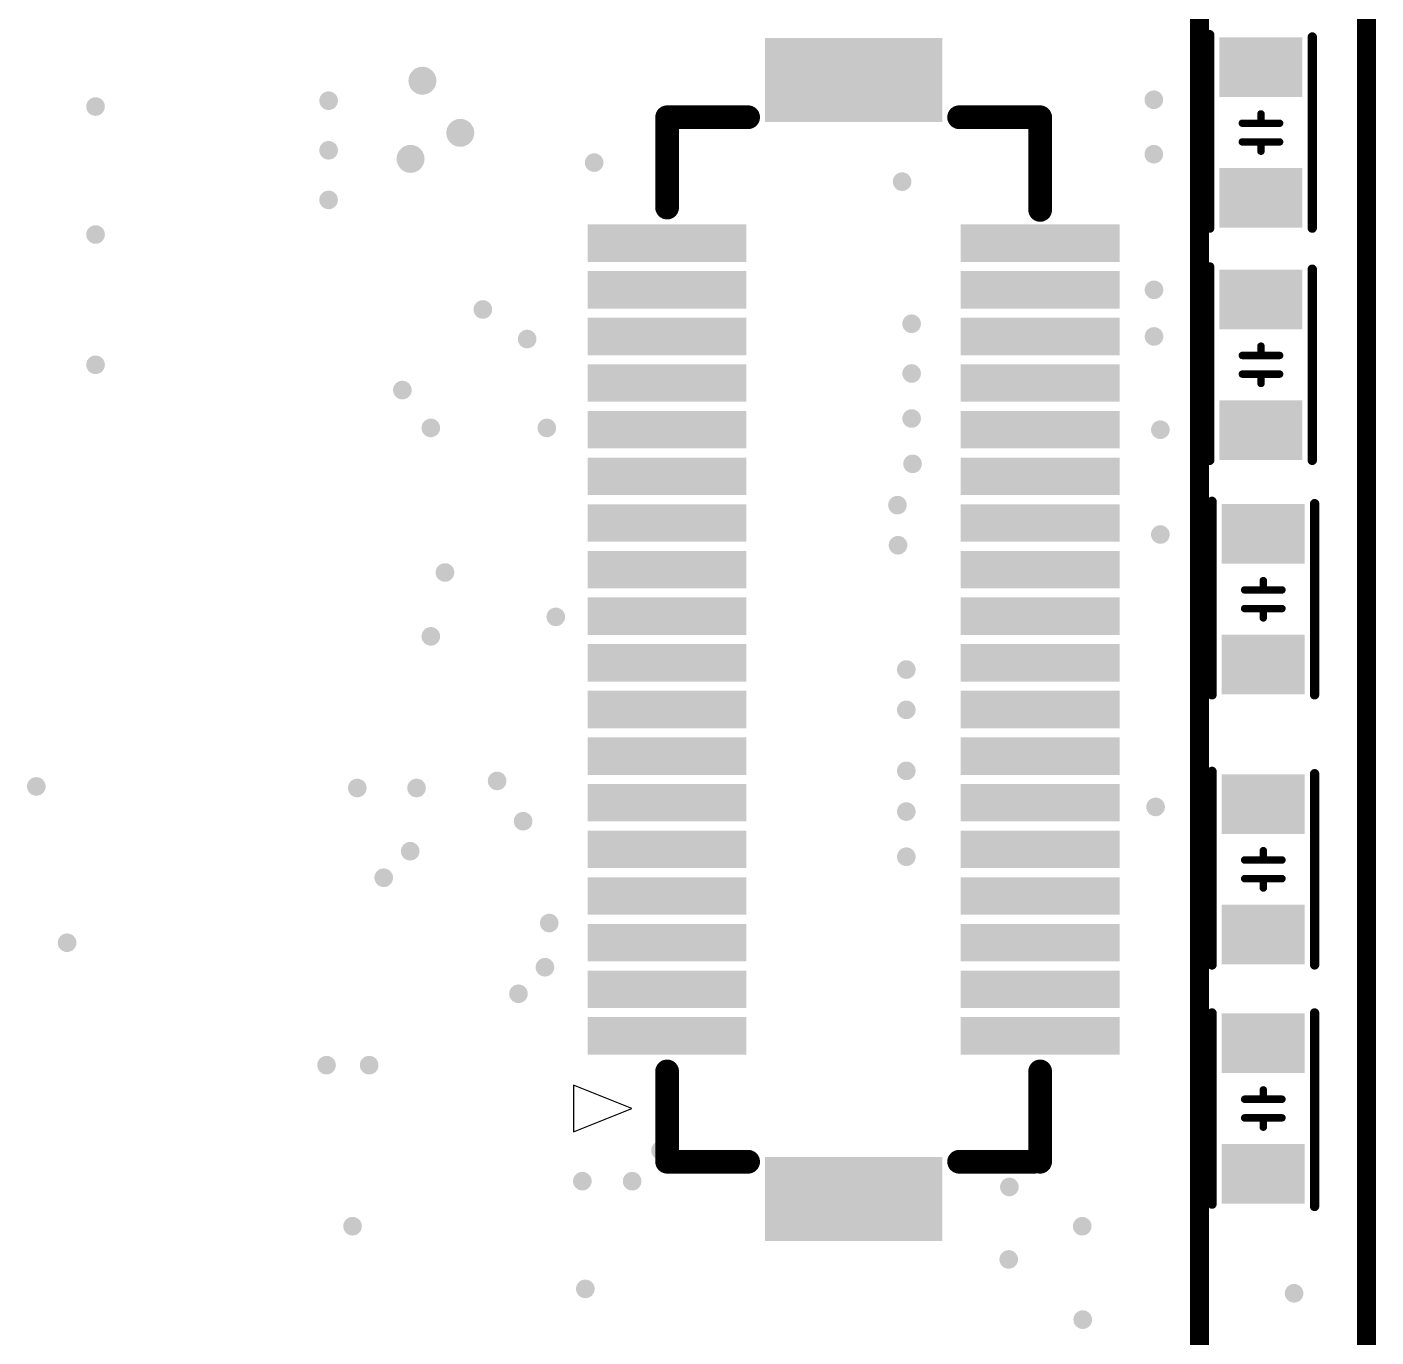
# Model space of a CAD drawing. Header units: inches. Extents: x -6.1 to 65.1, y -0.8 to 59.2.
# Drawn here: x 50.64 to 65.1, y 20.02 to 34.07 of the extents above; entities that cross this region are included whole.
import ezdxf

# ---------------------------------------------------------------- set-up
doc = ezdxf.new("R2010")
doc.units = ezdxf.units.IN
for name, color, linetype in [('Mechanical 1', 6, 'Continuous'), ('Top Overlay', 2, 'Continuous'), ('Top Paste', 8, 'Continuous'), ('Via Holes', 16, 'Continuous')]:
    doc.layers.add(name, color=color, linetype=linetype)

# ---------------------------------------------------------------- blocks, each defined once
blk = doc.blocks.new('C0603_67')
at = {"layer": 'Top Paste'}
for points in [[(-1.02, -0.445), (-1.02, 0.445), (-0.38, 0.445), (-0.38, -0.445)], [(0.38, -0.445), (0.38, 0.445), (1.02, 0.445), (1.02, -0.445)]]:
    blk.add_hatch(color=8, dxfattribs=at).paths.add_polyline_path(points)
at = {"layer": 'Top Overlay'}
for points, const_width in [([(1.025, 0.55), (-1.025, 0.55)], 0.1), ([(-0.1, -0.2), (-0.1, 0.2)], 0.08), ([(0.1, -0.2), (0.1, 0.2)], 0.08), ([(-0.1, 0), (-0.2, 0)], 0.08), ([(0.2, 0), (0.1, 0)], 0.08), ([(1.025, -0.55), (-1.05, -0.55)], 0.1)]:
    blk.add_lwpolyline(points, dxfattribs=dict(at, const_width=const_width))
for points, const_width in [([(-1.05, 0.55, 1), (-1, 0.55, 1)], 0.05), ([(1, 0.55, 1), (1.05, 0.55, 1)], 0.05), ([(-0.12, 0.2, 1), (-0.08, 0.2, 1)], 0.04), ([(0.08, 0.2, 1), (0.12, 0.2, 1)], 0.04), ([(-0.22, 0, 1), (-0.18, 0, 1)], 0.04), ([(-0.12, 0, 1), (-0.08, 0, 1)], 0.04), ([(0.08, 0, 1), (0.12, 0, 1)], 0.04), ([(0.18, 0, 1), (0.22, 0, 1)], 0.04), ([(-0.12, -0.2, 1), (-0.08, -0.2, 1)], 0.04), ([(0.08, -0.2, 1), (0.12, -0.2, 1)], 0.04), ([(-1.075, -0.55, 1), (-1.025, -0.55, 1)], 0.05), ([(1, -0.55, 1), (1.05, -0.55, 1)], 0.05)]:
    blk.add_lwpolyline(points, format="xyb", close=True, dxfattribs=dict(at, const_width=const_width))
blk = doc.blocks.new('CONN_SMD_36P_P0_50_HRS_DF12NB_3_0_36DP_0_5V_77')
at = {"layer": 'Top Paste'}
for points in [[(-4.451, 2.851), (-4.049, 2.851), (-4.049, 1.149), (-4.451, 1.149)], [(-3.951, 2.851), (-3.549, 2.851), (-3.549, 1.149), (-3.951, 1.149)], [(-3.451, 2.851), (-3.049, 2.851), (-3.049, 1.149), (-3.451, 1.149)], [(-2.951, 2.851), (-2.549, 2.851), (-2.549, 1.149), (-2.951, 1.149)], [(-2.451, 2.851), (-2.049, 2.851), (-2.049, 1.149), (-2.451, 1.149)], [(-1.951, 2.851), (-1.549, 2.851), (-1.549, 1.149), (-1.951, 1.149)], [(-1.451, 2.851), (-1.049, 2.851), (-1.049, 1.149), (-1.451, 1.149)], [(-0.951, 2.851), (-0.549, 2.851), (-0.549, 1.149), (-0.951, 1.149)], [(-0.451, 2.851), (-0.049, 2.851), (-0.049, 1.149), (-0.451, 1.149)], [(0.049, 2.851), (0.451, 2.851), (0.451, 1.149), (0.049, 1.149)], [(0.549, 2.851), (0.951, 2.851), (0.951, 1.149), (0.549, 1.149)], [(1.049, 2.851), (1.451, 2.851), (1.451, 1.149), (1.049, 1.149)], [(1.549, 2.851), (1.951, 2.851), (1.951, 1.149), (1.549, 1.149)], [(2.049, 2.851), (2.451, 2.851), (2.451, 1.149), (2.049, 1.149)], [(2.549, 2.851), (2.951, 2.851), (2.951, 1.149), (2.549, 1.149)], [(3.049, 2.851), (3.451, 2.851), (3.451, 1.149), (3.049, 1.149)], [(3.549, 2.851), (3.951, 2.851), (3.951, 1.149), (3.549, 1.149)], [(4.049, 2.851), (4.451, 2.851), (4.451, 1.149), (4.049, 1.149)], [(-6.451, 0.951), (-5.549, 0.951), (-5.549, -0.951), (-6.451, -0.951)], [(5.549, 0.951), (6.451, 0.951), (6.451, -0.951), (5.549, -0.951)], [(-4.451, -1.149), (-4.049, -1.149), (-4.049, -2.851), (-4.451, -2.851)], [(-3.951, -1.149), (-3.549, -1.149), (-3.549, -2.851), (-3.951, -2.851)], [(-3.451, -1.149), (-3.049, -1.149), (-3.049, -2.851), (-3.451, -2.851)], [(-2.951, -1.149), (-2.549, -1.149), (-2.549, -2.851), (-2.951, -2.851)], [(-2.451, -1.149), (-2.049, -1.149), (-2.049, -2.851), (-2.451, -2.851)], [(-1.951, -1.149), (-1.549, -1.149), (-1.549, -2.851), (-1.951, -2.851)], [(-1.451, -1.149), (-1.049, -1.149), (-1.049, -2.851), (-1.451, -2.851)], [(-0.951, -1.149), (-0.549, -1.149), (-0.549, -2.851), (-0.951, -2.851)], [(-0.451, -1.149), (-0.049, -1.149), (-0.049, -2.851), (-0.451, -2.851)], [(0.049, -1.149), (0.451, -1.149), (0.451, -2.851), (0.049, -2.851)], [(0.549, -1.149), (0.951, -1.149), (0.951, -2.851), (0.549, -2.851)], [(1.049, -1.149), (1.451, -1.149), (1.451, -2.851), (1.049, -2.851)], [(1.549, -1.149), (1.951, -1.149), (1.951, -2.851), (1.549, -2.851)], [(2.049, -1.149), (2.451, -1.149), (2.451, -2.851), (2.049, -2.851)], [(2.549, -1.149), (2.951, -1.149), (2.951, -2.851), (2.549, -2.851)], [(3.049, -1.149), (3.451, -1.149), (3.451, -2.851), (3.049, -2.851)], [(3.549, -1.149), (3.951, -1.149), (3.951, -2.851), (3.549, -2.851)], [(4.049, -1.149), (4.451, -1.149), (4.451, -2.851), (4.049, -2.851)]]:
    blk.add_hatch(color=8, dxfattribs=at).paths.add_polyline_path(points)
at = {"layer": 'Top Overlay'}
for p, q in [((5.027, -2.38), (4.777, -3.005)), ((5.277, -3.005), (5.027, -2.38)), ((4.777, -3.005), (4.777, -3.005)), ((4.777, -3.005), (5.277, -3.005))]:
    blk.add_line(p, q, dxfattribs=at)
at = {"layer": 'Top Overlay', "const_width": 0.254}
for points in [[(-4.606, 2), (-5.6, 2)], [(-5.6, 1.131), (-5.6, 2)], [(5.6, 2), (4.631, 2)], [(5.6, 1.131), (5.6, 1.937)], [(-5.6, -2), (-5.6, -1.131)], [(5.6, -2), (5.6, -1.131)], [(-4.631, -2), (-5.6, -2)], [(5.6, -2), (4.631, -2)]]:
    blk.add_lwpolyline(points, dxfattribs=at)
at = {"layer": 'Top Overlay', "const_width": 0.127}
for points in [[(-5.664, 2, 1), (-5.537, 2, 1)], [(-5.664, 2, 1), (-5.537, 2, 1)], [(-4.67, 2, 1), (-4.543, 2, 1)], [(4.567, 2, 1), (4.694, 2, 1)], [(5.536, 2, 1), (5.663, 2, 1)], [(5.536, 1.937, 1), (5.663, 1.937, 1)], [(-5.664, 1.131, 1), (-5.537, 1.131, 1)], [(5.536, 1.131, 1), (5.663, 1.131, 1)], [(-5.664, -1.131, 1), (-5.537, -1.131, 1)], [(5.536, -1.131, 1), (5.663, -1.131, 1)], [(-5.664, -2, 1), (-5.537, -2, 1)], [(-5.664, -2, 1), (-5.537, -2, 1)], [(-4.695, -2, 1), (-4.568, -2, 1)], [(4.567, -2, 1), (4.694, -2, 1)], [(5.536, -2, 1), (5.663, -2, 1)], [(5.536, -2, 1), (5.663, -2, 1)]]:
    blk.add_lwpolyline(points, format="xyb", close=True, dxfattribs=at)
blk = doc.blocks.new('C0603_206')
at = {"layer": 'Top Paste'}
for points in [[(-1.02, -0.445), (-1.02, 0.445), (-0.38, 0.445), (-0.38, -0.445)], [(0.38, -0.445), (0.38, 0.445), (1.02, 0.445), (1.02, -0.445)]]:
    blk.add_hatch(color=8, dxfattribs=at).paths.add_polyline_path(points)
at = {"layer": 'Top Overlay'}
for points, const_width in [([(1.025, 0.55), (-1.025, 0.55)], 0.1), ([(-0.1, -0.2), (-0.1, 0.2)], 0.08), ([(0.1, -0.2), (0.1, 0.2)], 0.08), ([(-0.1, 0), (-0.2, 0)], 0.08), ([(0.2, 0), (0.1, 0)], 0.08), ([(1.025, -0.55), (-1.05, -0.55)], 0.1)]:
    blk.add_lwpolyline(points, dxfattribs=dict(at, const_width=const_width))
for points, const_width in [([(-1.05, 0.55, 1), (-1, 0.55, 1)], 0.05), ([(1, 0.55, 1), (1.05, 0.55, 1)], 0.05), ([(-0.12, 0.2, 1), (-0.08, 0.2, 1)], 0.04), ([(0.08, 0.2, 1), (0.12, 0.2, 1)], 0.04), ([(-0.22, 0, 1), (-0.18, 0, 1)], 0.04), ([(-0.12, 0, 1), (-0.08, 0, 1)], 0.04), ([(0.08, 0, 1), (0.12, 0, 1)], 0.04), ([(0.18, 0, 1), (0.22, 0, 1)], 0.04), ([(-0.12, -0.2, 1), (-0.08, -0.2, 1)], 0.04), ([(0.08, -0.2, 1), (0.12, -0.2, 1)], 0.04), ([(-1.075, -0.55, 1), (-1.025, -0.55, 1)], 0.05), ([(1, -0.55, 1), (1.05, -0.55, 1)], 0.05)]:
    blk.add_lwpolyline(points, format="xyb", close=True, dxfattribs=dict(at, const_width=const_width))
blk = doc.blocks.new('C0603_207')
at = {"layer": 'Top Paste'}
for points in [[(-1.02, -0.445), (-1.02, 0.445), (-0.38, 0.445), (-0.38, -0.445)], [(0.38, -0.445), (0.38, 0.445), (1.02, 0.445), (1.02, -0.445)]]:
    blk.add_hatch(color=8, dxfattribs=at).paths.add_polyline_path(points)
at = {"layer": 'Top Overlay'}
for points, const_width in [([(-1.025, 0.55), (1.025, 0.55)], 0.1), ([(-0.1, 0.2), (-0.1, -0.2)], 0.08), ([(0.1, 0.2), (0.1, -0.2)], 0.08), ([(-0.2, 0), (-0.1, 0)], 0.08), ([(0.1, 0), (0.2, 0)], 0.08), ([(-1.05, -0.55), (1.025, -0.55)], 0.1)]:
    blk.add_lwpolyline(points, dxfattribs=dict(at, const_width=const_width))
for points, const_width in [([(-1.05, 0.55, 1), (-1, 0.55, 1)], 0.05), ([(1, 0.55, 1), (1.05, 0.55, 1)], 0.05), ([(-0.12, 0.2, 1), (-0.08, 0.2, 1)], 0.04), ([(0.08, 0.2, 1), (0.12, 0.2, 1)], 0.04), ([(-0.22, 0, 1), (-0.18, 0, 1)], 0.04), ([(-0.12, 0, 1), (-0.08, 0, 1)], 0.04), ([(0.08, 0, 1), (0.12, 0, 1)], 0.04), ([(0.18, 0, 1), (0.22, 0, 1)], 0.04), ([(-0.12, -0.2, 1), (-0.08, -0.2, 1)], 0.04), ([(0.08, -0.2, 1), (0.12, -0.2, 1)], 0.04), ([(-1.075, -0.55, 1), (-1.025, -0.55, 1)], 0.05), ([(1, -0.55, 1), (1.05, -0.55, 1)], 0.05)]:
    blk.add_lwpolyline(points, format="xyb", close=True, dxfattribs=dict(at, const_width=const_width))
blk = doc.blocks.new('C0603_208')
at = {"layer": 'Top Paste'}
for points in [[(-1.02, -0.445), (-1.02, 0.445), (-0.38, 0.445), (-0.38, -0.445)], [(0.38, -0.445), (0.38, 0.445), (1.02, 0.445), (1.02, -0.445)]]:
    blk.add_hatch(color=8, dxfattribs=at).paths.add_polyline_path(points)
at = {"layer": 'Top Overlay'}
for points, const_width in [([(1.025, 0.55), (-1.025, 0.55)], 0.1), ([(-0.1, -0.2), (-0.1, 0.2)], 0.08), ([(0.1, -0.2), (0.1, 0.2)], 0.08), ([(-0.1, 0), (-0.2, 0)], 0.08), ([(0.2, 0), (0.1, 0)], 0.08), ([(1.025, -0.55), (-1.05, -0.55)], 0.1)]:
    blk.add_lwpolyline(points, dxfattribs=dict(at, const_width=const_width))
for points, const_width in [([(-1.05, 0.55, 1), (-1, 0.55, 1)], 0.05), ([(1, 0.55, 1), (1.05, 0.55, 1)], 0.05), ([(-0.12, 0.2, 1), (-0.08, 0.2, 1)], 0.04), ([(0.08, 0.2, 1), (0.12, 0.2, 1)], 0.04), ([(-0.22, 0, 1), (-0.18, 0, 1)], 0.04), ([(-0.12, 0, 1), (-0.08, 0, 1)], 0.04), ([(0.08, 0, 1), (0.12, 0, 1)], 0.04), ([(0.18, 0, 1), (0.22, 0, 1)], 0.04), ([(-0.12, -0.2, 1), (-0.08, -0.2, 1)], 0.04), ([(0.08, -0.2, 1), (0.12, -0.2, 1)], 0.04), ([(-1.075, -0.55, 1), (-1.025, -0.55, 1)], 0.05), ([(1, -0.55, 1), (1.05, -0.55, 1)], 0.05)]:
    blk.add_lwpolyline(points, format="xyb", close=True, dxfattribs=dict(at, const_width=const_width))
blk = doc.blocks.new('C0603_209')
at = {"layer": 'Top Paste'}
for points in [[(-1.02, -0.445), (-1.02, 0.445), (-0.38, 0.445), (-0.38, -0.445)], [(0.38, -0.445), (0.38, 0.445), (1.02, 0.445), (1.02, -0.445)]]:
    blk.add_hatch(color=8, dxfattribs=at).paths.add_polyline_path(points)
at = {"layer": 'Top Overlay'}
for points, const_width in [([(1.025, 0.55), (-1.025, 0.55)], 0.1), ([(-0.1, -0.2), (-0.1, 0.2)], 0.08), ([(0.1, -0.2), (0.1, 0.2)], 0.08), ([(-0.1, 0), (-0.2, 0)], 0.08), ([(0.2, 0), (0.1, 0)], 0.08), ([(1.025, -0.55), (-1.05, -0.55)], 0.1)]:
    blk.add_lwpolyline(points, dxfattribs=dict(at, const_width=const_width))
for points, const_width in [([(-1.05, 0.55, 1), (-1, 0.55, 1)], 0.05), ([(1, 0.55, 1), (1.05, 0.55, 1)], 0.05), ([(-0.12, 0.2, 1), (-0.08, 0.2, 1)], 0.04), ([(0.08, 0.2, 1), (0.12, 0.2, 1)], 0.04), ([(-0.22, 0, 1), (-0.18, 0, 1)], 0.04), ([(-0.12, 0, 1), (-0.08, 0, 1)], 0.04), ([(0.08, 0, 1), (0.12, 0, 1)], 0.04), ([(0.18, 0, 1), (0.22, 0, 1)], 0.04), ([(-0.12, -0.2, 1), (-0.08, -0.2, 1)], 0.04), ([(0.08, -0.2, 1), (0.12, -0.2, 1)], 0.04), ([(-1.075, -0.55, 1), (-1.025, -0.55, 1)], 0.05), ([(1, -0.55, 1), (1.05, -0.55, 1)], 0.05)]:
    blk.add_lwpolyline(points, format="xyb", close=True, dxfattribs=dict(at, const_width=const_width))

msp = doc.modelspace()

# ---------------------------------------------------------------- hatches: boundary and pattern name
at = {"layer": 'Via Holes'}
h = msp.add_hatch(color=7, dxfattribs=at)
edge = h.paths.add_edge_path()
edge.add_arc((63.868, 33.636), 0.15, 0, 360)
h = msp.add_hatch(color=7, dxfattribs=at)
edge = h.paths.add_edge_path()
edge.add_arc((54.876, 33.492), 0.15, 0, 360)
h = msp.add_hatch(color=7, dxfattribs=at)
edge = h.paths.add_edge_path()
edge.add_arc((51.371, 33.215), 0.1, 0, 360)
h = msp.add_hatch(color=7, dxfattribs=at)
edge = h.paths.add_edge_path()
edge.add_arc((53.87, 33.278), 0.1, 0, 360)
h = msp.add_hatch(color=7, dxfattribs=at)
edge = h.paths.add_edge_path()
edge.add_arc((62.719, 33.288), 0.1, 0, 360)
h = msp.add_hatch(color=7, dxfattribs=at)
edge = h.paths.add_edge_path()
edge.add_arc((60.713, 33.085), 0.1, 0, 360)
h = msp.add_hatch(color=7, dxfattribs=at)
edge = h.paths.add_edge_path()
edge.add_arc((55.282, 32.933), 0.15, 0, 360)
h = msp.add_hatch(color=7, dxfattribs=at)
edge = h.paths.add_edge_path()
edge.add_arc((53.87, 32.746), 0.1, 0, 360)
h = msp.add_hatch(color=7, dxfattribs=at)
edge = h.paths.add_edge_path()
edge.add_arc((54.749, 32.654), 0.15, 0, 360)
h = msp.add_hatch(color=7, dxfattribs=at)
edge = h.paths.add_edge_path()
edge.add_arc((56.718, 32.614), 0.1, 0, 360)
h = msp.add_hatch(color=7, dxfattribs=at)
edge = h.paths.add_edge_path()
edge.add_arc((62.719, 32.704), 0.1, 0, 360)
h = msp.add_hatch(color=7, dxfattribs=at)
edge = h.paths.add_edge_path()
edge.add_arc((60.02, 32.41), 0.1, 0, 360)
h = msp.add_hatch(color=7, dxfattribs=at)
edge = h.paths.add_edge_path()
edge.add_arc((53.87, 32.214), 0.1, 0, 360)
h = msp.add_hatch(color=7, dxfattribs=at)
edge = h.paths.add_edge_path()
edge.add_arc((63.868, 32.236), 0.1, 0, 360)
h = msp.add_hatch(color=7, dxfattribs=at)
edge = h.paths.add_edge_path()
edge.add_arc((51.371, 31.843), 0.1, 0, 360)
h = msp.add_hatch(color=7, dxfattribs=at)
edge = h.paths.add_edge_path()
edge.add_arc((62.721, 31.25), 0.1, 0, 360)
h = msp.add_hatch(color=7, dxfattribs=at)
edge = h.paths.add_edge_path()
edge.add_arc((63.868, 31.146), 0.15, 0, 360)
h = msp.add_hatch(color=7, dxfattribs=at)
edge = h.paths.add_edge_path()
edge.add_arc((55.524, 31.039), 0.1, 0, 360)
h = msp.add_hatch(color=7, dxfattribs=at)
edge = h.paths.add_edge_path()
edge.add_arc((60.122, 30.886), 0.1, 0, 360)
h = msp.add_hatch(color=7, dxfattribs=at)
edge = h.paths.add_edge_path()
edge.add_arc((55.999, 30.722), 0.1, 0, 360)
h = msp.add_hatch(color=7, dxfattribs=at)
edge = h.paths.add_edge_path()
edge.add_arc((62.721, 30.75), 0.1, 0, 360)
h = msp.add_hatch(color=7, dxfattribs=at)
edge = h.paths.add_edge_path()
edge.add_arc((51.371, 30.446), 0.1, 0, 360)
h = msp.add_hatch(color=7, dxfattribs=at)
edge = h.paths.add_edge_path()
edge.add_arc((60.122, 30.353), 0.1, 0, 360)
h = msp.add_hatch(color=7, dxfattribs=at)
edge = h.paths.add_edge_path()
edge.add_arc((54.661, 30.175), 0.1, 0, 360)
h = msp.add_hatch(color=7, dxfattribs=at)
edge = h.paths.add_edge_path()
edge.add_arc((60.122, 29.87), 0.1, 0, 360)
h = msp.add_hatch(color=7, dxfattribs=at)
edge = h.paths.add_edge_path()
edge.add_arc((54.966, 29.769), 0.1, 0, 360)
h = msp.add_hatch(color=7, dxfattribs=at)
edge = h.paths.add_edge_path()
edge.add_arc((56.21, 29.769), 0.1, 0, 360)
h = msp.add_hatch(color=7, dxfattribs=at)
edge = h.paths.add_edge_path()
edge.add_arc((62.789, 29.75), 0.1, 0, 360)
h = msp.add_hatch(color=7, dxfattribs=at)
edge = h.paths.add_edge_path()
edge.add_arc((63.868, 29.746), 0.1, 0, 360)
h = msp.add_hatch(color=7, dxfattribs=at)
edge = h.paths.add_edge_path()
edge.add_arc((60.132, 29.384), 0.1, 0, 360)
h = msp.add_hatch(color=7, dxfattribs=at)
edge = h.paths.add_edge_path()
edge.add_arc((59.97, 28.941), 0.1, 0, 360)
h = msp.add_hatch(color=7, dxfattribs=at)
edge = h.paths.add_edge_path()
edge.add_arc((62.789, 28.626), 0.1, 0, 360)
h = msp.add_hatch(color=7, dxfattribs=at)
edge = h.paths.add_edge_path()
edge.add_arc((63.893, 28.632), 0.15, 0, 360)
h = msp.add_hatch(color=7, dxfattribs=at)
edge = h.paths.add_edge_path()
edge.add_arc((59.976, 28.511), 0.1, 0, 360)
h = msp.add_hatch(color=7, dxfattribs=at)
edge = h.paths.add_edge_path()
edge.add_arc((55.118, 28.219), 0.1, 0, 360)
h = msp.add_hatch(color=7, dxfattribs=at)
edge = h.paths.add_edge_path()
edge.add_arc((56.306, 27.743), 0.1, 0, 360)
h = msp.add_hatch(color=7, dxfattribs=at)
edge = h.paths.add_edge_path()
edge.add_arc((54.966, 27.534), 0.1, 0, 360)
h = msp.add_hatch(color=7, dxfattribs=at)
edge = h.paths.add_edge_path()
edge.add_arc((60.065, 27.178), 0.1, 0, 360)
h = msp.add_hatch(color=7, dxfattribs=at)
edge = h.paths.add_edge_path()
edge.add_arc((63.893, 27.232), 0.1, 0, 360)
h = msp.add_hatch(color=7, dxfattribs=at)
edge = h.paths.add_edge_path()
edge.add_arc((60.065, 26.746), 0.1, 0, 360)
h = msp.add_hatch(color=7, dxfattribs=at)
edge = h.paths.add_edge_path()
edge.add_arc((60.065, 26.092), 0.1, 0, 360)
h = msp.add_hatch(color=7, dxfattribs=at)
edge = h.paths.add_edge_path()
edge.add_arc((55.677, 25.984), 0.1, 0, 360)
h = msp.add_hatch(color=7, dxfattribs=at)
edge = h.paths.add_edge_path()
edge.add_arc((50.736, 25.925), 0.1, 0, 360)
h = msp.add_hatch(color=7, dxfattribs=at)
edge = h.paths.add_edge_path()
edge.add_arc((54.178, 25.908), 0.1, 0, 360)
h = msp.add_hatch(color=7, dxfattribs=at)
edge = h.paths.add_edge_path()
edge.add_arc((54.813, 25.908), 0.1, 0, 360)
h = msp.add_hatch(color=7, dxfattribs=at)
edge = h.paths.add_edge_path()
edge.add_arc((63.918, 25.747), 0.15, 0, 360)
h = msp.add_hatch(color=7, dxfattribs=at)
edge = h.paths.add_edge_path()
edge.add_arc((60.065, 25.655), 0.1, 0, 360)
h = msp.add_hatch(color=7, dxfattribs=at)
edge = h.paths.add_edge_path()
edge.add_arc((62.738, 25.705), 0.1, 0, 360)
h = msp.add_hatch(color=7, dxfattribs=at)
edge = h.paths.add_edge_path()
edge.add_arc((55.956, 25.552), 0.1, 0, 360)
h = msp.add_hatch(color=7, dxfattribs=at)
edge = h.paths.add_edge_path()
edge.add_arc((54.745, 25.23), 0.1, 0, 360)
h = msp.add_hatch(color=7, dxfattribs=at)
edge = h.paths.add_edge_path()
edge.add_arc((60.065, 25.171), 0.1, 0, 360)
h = msp.add_hatch(color=7, dxfattribs=at)
edge = h.paths.add_edge_path()
edge.add_arc((54.461, 24.946), 0.1, 0, 360)
h = msp.add_hatch(color=7, dxfattribs=at)
edge = h.paths.add_edge_path()
edge.add_arc((56.236, 24.46), 0.1, 0, 360)
h = msp.add_hatch(color=7, dxfattribs=at)
edge = h.paths.add_edge_path()
edge.add_arc((51.066, 24.249), 0.1, 0, 360)
h = msp.add_hatch(color=7, dxfattribs=at)
edge = h.paths.add_edge_path()
edge.add_arc((63.893, 24.336), 0.1, 0, 360)
h = msp.add_hatch(color=7, dxfattribs=at)
edge = h.paths.add_edge_path()
edge.add_arc((56.19, 23.986), 0.1, 0, 360)
h = msp.add_hatch(color=7, dxfattribs=at)
edge = h.paths.add_edge_path()
edge.add_arc((55.906, 23.702), 0.1, 0, 360)
h = msp.add_hatch(color=7, dxfattribs=at)
edge = h.paths.add_edge_path()
edge.add_arc((63.893, 23.171), 0.1, 0, 360)
h = msp.add_hatch(color=7, dxfattribs=at)
edge = h.paths.add_edge_path()
edge.add_arc((53.848, 22.936), 0.1, 0, 360)
h = msp.add_hatch(color=7, dxfattribs=at)
edge = h.paths.add_edge_path()
edge.add_arc((54.305, 22.936), 0.1, 0, 360)
h = msp.add_hatch(color=7, dxfattribs=at)
edge = h.paths.add_edge_path()
edge.add_arc((57.429, 22.022), 0.1, 0, 360)
h = msp.add_hatch(color=7, dxfattribs=at)
edge = h.paths.add_edge_path()
edge.add_arc((56.591, 21.692), 0.1, 0, 360)
h = msp.add_hatch(color=7, dxfattribs=at)
edge = h.paths.add_edge_path()
edge.add_arc((57.125, 21.692), 0.1, 0, 360)
h = msp.add_hatch(color=7, dxfattribs=at)
edge = h.paths.add_edge_path()
edge.add_arc((61.17, 21.63), 0.1, 0, 360)
h = msp.add_hatch(color=7, dxfattribs=at)
edge = h.paths.add_edge_path()
edge.add_arc((54.127, 21.209), 0.1, 0, 360)
h = msp.add_hatch(color=7, dxfattribs=at)
edge = h.paths.add_edge_path()
edge.add_arc((61.951, 21.209), 0.1, 0, 360)
h = msp.add_hatch(color=7, dxfattribs=at)
edge = h.paths.add_edge_path()
edge.add_arc((61.163, 20.853), 0.1, 0, 360)
h = msp.add_hatch(color=7, dxfattribs=at)
edge = h.paths.add_edge_path()
edge.add_arc((56.623, 20.537), 0.1, 0, 360)
h = msp.add_hatch(color=7, dxfattribs=at)
edge = h.paths.add_edge_path()
edge.add_arc((64.223, 20.49), 0.1, 0, 360)
h = msp.add_hatch(color=7, dxfattribs=at)
edge = h.paths.add_edge_path()
edge.add_arc((61.957, 20.207), 0.1, 0, 360)

# ---------------------------------------------------------------- linework, layer by layer
at = {"layer": 'Mechanical 1', "const_width": 0.203}
msp.add_lwpolyline([(65, 3.5), (65, 51.5)], dxfattribs=at)
at = {"layer": 'Top Overlay', "const_width": 0.203}
msp.add_lwpolyline([(63.21, 19.245), (63.21, 35.755)], dxfattribs=at)

# ---------------------------------------------------------------- block references
for name, p, rotation in [('C0603_208', (63.868, 32.936), 270), ('CONN_SMD_36P_P0_50_HRS_DF12NB_3_0_36DP_0_5V_77', (59.5, 27.5), 270), ('C0603_206', (63.868, 30.446), 270), ('C0603_209', (63.893, 27.932), 270), ('C0603_67', (63.893, 25.036), 270), ('C0603_207', (63.893, 22.471), 90)]:
    msp.add_blockref(name, p, dxfattribs=dict(rotation=rotation))

doc.saveas('drawing.dxf')
